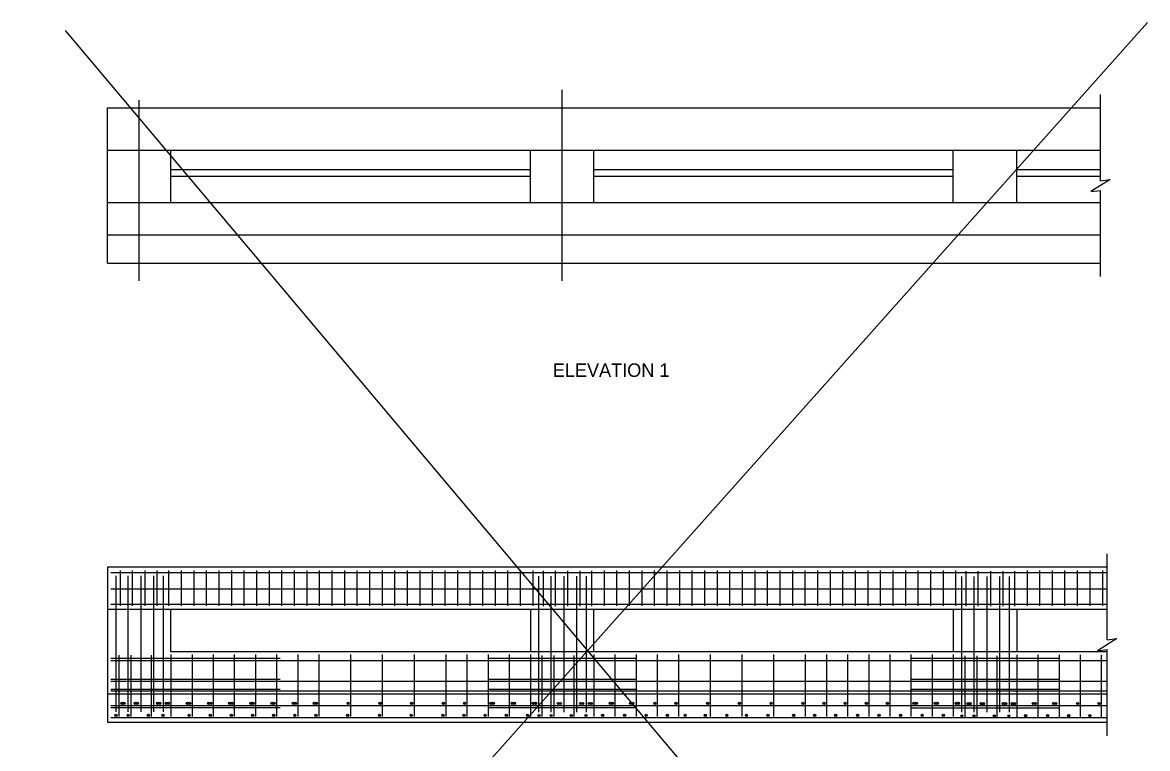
# Model space of a CAD drawing. Extents: x -870 to -769, y 451 to 512.
# Drawn here: x -869.72 to -843.12, y 474.62 to 491.79 of the extents above; entities that cross this region are included whole.
import ezdxf

# ---------------------------------------------------------------- set-up
doc = ezdxf.new("R2010")
doc.units = 0
for name, color, linetype in [('border_NO-PLOT', 7, 'Continuous'), ('str_Center-Line-A', 7, 'Continuous'), ('str_Concrete-A', 7, 'Continuous'), ('str_Reinforcement-A', 7, 'Continuous'), ('str_Reinforcement-B', 7, 'Continuous'), ('str_Reinforcement-C', 7, 'Continuous'), ('str_Reinforcement-D', 7, 'Continuous'), ('str_Reinforcement-H', 7, 'Continuous')]:
    doc.layers.add(name, color=color, linetype=linetype)

msp = doc.modelspace()

# ---------------------------------------------------------------- linework, layer by layer
at = {"layer": 'str_Center-Line-A'}
for p, q in [((-856.966, 485.673), (-856.966, 490.193)), ((-866.966, 485.673), (-866.966, 489.952))]:
    msp.add_line(p, q, dxfattribs=at)
at = {"layer": 'str_Concrete-A'}
for p, q in [((-844.237, 488.044), (-844.237, 490.083)), ((-867.716, 489.765), (-844.237, 489.765)), ((-867.716, 486.094), (-867.716, 489.765)), ((-867.716, 488.765), (-844.237, 488.765)), ((-866.216, 487.526), (-866.216, 488.765)), ((-857.716, 487.526), (-857.716, 488.765)), ((-856.216, 487.526), (-856.216, 488.765)), ((-847.716, 487.526), (-847.716, 488.765)), ((-846.216, 487.526), (-846.216, 488.765)), ((-866.216, 488.307), (-857.716, 488.307)), ((-866.216, 488.152), (-857.716, 488.152)), ((-856.216, 488.307), (-847.716, 488.307)), ((-856.216, 488.152), (-847.716, 488.152)), ((-846.216, 488.307), (-844.237, 488.307)), ((-846.216, 488.152), (-844.237, 488.152)), ((-844.237, 485.776), (-844.237, 487.815)), ((-867.716, 487.526), (-844.237, 487.526)), ((-867.716, 486.765), (-844.237, 486.765)), ((-867.716, 486.094), (-844.237, 486.094)), ((-844.081, 477.185), (-844.081, 479.224)), ((-867.716, 478.906), (-867.716, 475.24)), ((-844.081, 478.906), (-867.716, 478.906)), ((-866.216, 477.906), (-867.716, 477.906)), ((-866.216, 476.906), (-866.216, 477.906)), ((-844.081, 477.906), (-866.216, 477.906)), ((-857.716, 477.906), (-857.716, 476.901)), ((-856.216, 476.901), (-856.216, 477.906)), ((-847.716, 477.906), (-847.716, 476.896)), ((-846.216, 477.907), (-846.216, 476.896)), ((-844.081, 474.919), (-844.081, 476.959)), ((-844.081, 476.906), (-866.216, 476.906)), ((-867.716, 475.906), (-844.081, 475.906)), ((-867.716, 475.24), (-844.081, 475.24))]:
    msp.add_line(p, q, dxfattribs=at)
for points in [[(-844.237, 488.044), (-844.008, 488.072), (-844.465, 487.787), (-844.237, 487.815)], [(-844.081, 477.187), (-843.853, 477.216), (-844.31, 476.93), (-844.081, 476.959)]]:
    msp.add_lwpolyline(points, dxfattribs=at)
at = {"layer": 'str_Reinforcement-A'}
for centre, radius in [((-867.373, 475.687), 0.026), ((-867.373, 475.687), 0.0174), ((-867.373, 475.687), 0.00871), ((-867.321, 475.687), 0.026), ((-867.321, 475.687), 0.0174), ((-867.321, 475.687), 0.00871), ((-867.056, 475.687), 0.026), ((-867.056, 475.687), 0.0174), ((-867.056, 475.687), 0.00871), ((-867.004, 475.687), 0.026), ((-867.004, 475.687), 0.0174), ((-867.004, 475.687), 0.00871), ((-866.531, 475.687), 0.026), ((-866.531, 475.687), 0.0174), ((-866.531, 475.687), 0.00871), ((-866.479, 475.687), 0.026), ((-866.479, 475.687), 0.0174), ((-866.479, 475.687), 0.00871), ((-866.325, 475.687), 0.026), ((-866.325, 475.687), 0.0174), ((-866.325, 475.687), 0.00871), ((-866.273, 475.687), 0.026), ((-866.273, 475.687), 0.0174), ((-866.273, 475.687), 0.00871), ((-865.825, 475.687), 0.026), ((-865.825, 475.687), 0.0174), ((-865.825, 475.687), 0.00871), ((-865.773, 475.687), 0.026), ((-865.773, 475.687), 0.0174), ((-865.773, 475.687), 0.00871), ((-865.325, 475.687), 0.026), ((-865.325, 475.687), 0.0174), ((-865.325, 475.687), 0.00871), ((-865.273, 475.687), 0.026), ((-865.273, 475.687), 0.0174), ((-865.273, 475.687), 0.00871), ((-864.825, 475.687), 0.026), ((-864.825, 475.687), 0.0174), ((-864.825, 475.687), 0.00871), ((-864.773, 475.687), 0.026), ((-864.773, 475.687), 0.0174), ((-864.773, 475.687), 0.00871), ((-864.325, 475.687), 0.026), ((-864.325, 475.687), 0.0174), ((-864.325, 475.687), 0.00871), ((-864.273, 475.687), 0.026), ((-864.273, 475.687), 0.0174), ((-864.273, 475.687), 0.00871), ((-863.825, 475.687), 0.026), ((-863.825, 475.687), 0.0174), ((-863.825, 475.687), 0.00871), ((-863.773, 475.687), 0.026), ((-863.773, 475.687), 0.0174), ((-863.773, 475.687), 0.00871), ((-863.325, 475.687), 0.026), ((-863.325, 475.687), 0.0174), ((-863.325, 475.687), 0.00871), ((-863.273, 475.687), 0.026), ((-863.273, 475.687), 0.0174), ((-863.273, 475.687), 0.00871), ((-862.825, 475.687), 0.026), ((-862.825, 475.687), 0.0174), ((-862.825, 475.687), 0.00871), ((-862.773, 475.687), 0.026), ((-862.773, 475.687), 0.0174), ((-862.773, 475.687), 0.00871), ((-862.023, 475.687), 0.026), ((-862.023, 475.687), 0.0174), ((-862.023, 475.687), 0.00871), ((-861.273, 475.687), 0.026), ((-861.273, 475.687), 0.0174), ((-861.273, 475.687), 0.00871), ((-860.523, 475.687), 0.026), ((-860.523, 475.687), 0.0174), ((-860.523, 475.687), 0.00871), ((-859.773, 475.687), 0.026), ((-859.773, 475.687), 0.0174), ((-859.773, 475.687), 0.00871), ((-859.273, 475.687), 0.026), ((-859.273, 475.687), 0.0174), ((-859.273, 475.687), 0.00871), ((-858.645, 475.687), 0.026), ((-858.645, 475.687), 0.0174), ((-858.645, 475.687), 0.00871), ((-858.593, 475.687), 0.026), ((-858.593, 475.687), 0.0174), ((-858.593, 475.687), 0.00871), ((-858.145, 475.687), 0.026), ((-858.145, 475.687), 0.0174), ((-858.145, 475.687), 0.00871), ((-858.093, 475.687), 0.026), ((-858.093, 475.687), 0.0174), ((-858.093, 475.687), 0.00871), ((-857.644, 475.687), 0.026), ((-857.644, 475.687), 0.0174), ((-857.644, 475.687), 0.00871), ((-857.592, 475.687), 0.026), ((-857.592, 475.687), 0.0174), ((-857.592, 475.687), 0.00871), ((-857.056, 475.682), 0.026), ((-857.056, 475.682), 0.0174), ((-857.056, 475.682), 0.00871), ((-857.004, 475.682), 0.026), ((-857.004, 475.682), 0.0174), ((-857.004, 475.682), 0.00871), ((-856.531, 475.682), 0.026), ((-856.531, 475.682), 0.0174), ((-856.531, 475.682), 0.00871), ((-856.479, 475.682), 0.026), ((-856.479, 475.682), 0.0174), ((-856.479, 475.682), 0.00871), ((-856.325, 475.682), 0.026), ((-856.325, 475.682), 0.0174), ((-856.325, 475.682), 0.00871), ((-856.273, 475.682), 0.026), ((-856.273, 475.682), 0.0174), ((-856.273, 475.682), 0.00871), ((-855.827, 475.687), 0.026), ((-855.827, 475.687), 0.0174), ((-855.827, 475.687), 0.00871), ((-855.775, 475.687), 0.026), ((-855.775, 475.687), 0.0174), ((-855.775, 475.687), 0.00871), ((-855.346, 475.687), 0.026), ((-855.346, 475.687), 0.0174), ((-855.346, 475.687), 0.00871), ((-855.294, 475.687), 0.026), ((-855.294, 475.687), 0.0174), ((-855.294, 475.687), 0.00871), ((-854.773, 475.687), 0.026), ((-854.773, 475.687), 0.0174), ((-854.773, 475.687), 0.00871), ((-854.273, 475.687), 0.026), ((-854.273, 475.687), 0.0174), ((-854.273, 475.687), 0.00871), ((-853.523, 475.687), 0.026), ((-853.523, 475.687), 0.0174), ((-853.523, 475.687), 0.00871), ((-852.773, 475.687), 0.026), ((-852.773, 475.687), 0.0174), ((-852.773, 475.687), 0.00871), ((-852.023, 475.687), 0.026), ((-852.023, 475.687), 0.0174), ((-852.023, 475.687), 0.00871), ((-851.273, 475.687), 0.026), ((-851.273, 475.687), 0.0174), ((-851.273, 475.687), 0.00871), ((-850.773, 475.687), 0.026), ((-850.773, 475.687), 0.0174), ((-850.773, 475.687), 0.00871), ((-850.273, 475.687), 0.026), ((-850.273, 475.687), 0.0174), ((-850.273, 475.687), 0.00871), ((-849.773, 475.687), 0.026), ((-849.773, 475.687), 0.0174), ((-849.773, 475.687), 0.00871), ((-849.273, 475.687), 0.026), ((-849.273, 475.687), 0.0174), ((-849.273, 475.687), 0.00871), ((-848.644, 475.687), 0.026), ((-848.644, 475.687), 0.0174), ((-848.644, 475.687), 0.00871), ((-848.592, 475.687), 0.026), ((-848.592, 475.687), 0.0174), ((-848.592, 475.687), 0.00871), ((-848.144, 475.687), 0.026), ((-848.144, 475.687), 0.0174), ((-848.144, 475.687), 0.00871), ((-848.092, 475.687), 0.026), ((-848.092, 475.687), 0.0174), ((-848.092, 475.687), 0.00871), ((-847.644, 475.687), 0.026), ((-847.644, 475.687), 0.0174), ((-847.644, 475.687), 0.00871), ((-847.592, 475.687), 0.026), ((-847.592, 475.687), 0.0174), ((-847.592, 475.687), 0.00871), ((-847.373, 475.676), 0.026), ((-847.373, 475.676), 0.0174), ((-847.373, 475.676), 0.00871), ((-847.321, 475.676), 0.026), ((-847.321, 475.676), 0.0174), ((-847.321, 475.676), 0.00871), ((-847.056, 475.676), 0.026), ((-847.056, 475.676), 0.0174), ((-847.056, 475.676), 0.00871), ((-847.004, 475.676), 0.026), ((-847.004, 475.676), 0.0174), ((-847.004, 475.676), 0.00871), ((-846.531, 475.676), 0.026), ((-846.531, 475.676), 0.0174), ((-846.531, 475.676), 0.00871), ((-846.479, 475.676), 0.026), ((-846.479, 475.676), 0.0174), ((-846.479, 475.676), 0.00871), ((-846.325, 475.676), 0.026), ((-846.325, 475.676), 0.0174), ((-846.325, 475.676), 0.00871), ((-846.273, 475.676), 0.026), ((-846.273, 475.676), 0.0174), ((-846.273, 475.676), 0.00871), ((-845.827, 475.681), 0.026), ((-845.827, 475.681), 0.0174), ((-845.827, 475.681), 0.00871), ((-845.775, 475.681), 0.026), ((-845.775, 475.681), 0.0174), ((-845.775, 475.681), 0.00871), ((-845.346, 475.681), 0.026), ((-845.346, 475.681), 0.0174), ((-845.346, 475.681), 0.00871), ((-845.294, 475.681), 0.026), ((-845.294, 475.681), 0.0174), ((-845.294, 475.681), 0.00871), ((-844.773, 475.681), 0.026), ((-844.773, 475.681), 0.0174), ((-844.773, 475.681), 0.00871), ((-844.273, 475.681), 0.026), ((-844.273, 475.681), 0.0174), ((-844.273, 475.681), 0.00871), ((-867.513, 475.401), 0.026), ((-867.513, 475.401), 0.0174), ((-867.513, 475.401), 0.00871), ((-867.225, 475.401), 0.026), ((-867.225, 475.401), 0.0174), ((-867.225, 475.401), 0.00871), ((-866.748, 475.401), 0.026), ((-866.748, 475.401), 0.0174), ((-866.748, 475.401), 0.00871), ((-866.402, 475.401), 0.026), ((-866.402, 475.401), 0.0174), ((-866.402, 475.401), 0.00871), ((-865.784, 475.401), 0.026), ((-865.784, 475.401), 0.0174), ((-865.784, 475.401), 0.00871), ((-865.284, 475.401), 0.026), ((-865.284, 475.401), 0.0174), ((-865.284, 475.401), 0.00871), ((-864.784, 475.401), 0.026), ((-864.784, 475.401), 0.0174), ((-864.784, 475.401), 0.00871), ((-864.284, 475.401), 0.026), ((-864.284, 475.401), 0.0174), ((-864.284, 475.401), 0.00871), ((-863.784, 475.401), 0.026), ((-863.784, 475.401), 0.0174), ((-863.784, 475.401), 0.00871), ((-863.284, 475.401), 0.026), ((-863.284, 475.401), 0.0174), ((-863.284, 475.401), 0.00871), ((-862.784, 475.401), 0.026), ((-862.784, 475.401), 0.0174), ((-862.784, 475.401), 0.00871), ((-862.034, 475.401), 0.026), ((-862.034, 475.401), 0.0174), ((-862.034, 475.401), 0.00871), ((-861.284, 475.401), 0.026), ((-861.284, 475.401), 0.0174), ((-861.284, 475.401), 0.00871), ((-860.534, 475.401), 0.026), ((-860.534, 475.401), 0.0174), ((-860.534, 475.401), 0.00871), ((-859.784, 475.401), 0.026), ((-859.784, 475.401), 0.0174), ((-859.784, 475.401), 0.00871), ((-859.284, 475.401), 0.026), ((-859.284, 475.401), 0.0174), ((-859.284, 475.401), 0.00871), ((-858.784, 475.401), 0.026), ((-858.784, 475.401), 0.0174), ((-858.784, 475.401), 0.00871), ((-858.284, 475.401), 0.026), ((-858.284, 475.401), 0.0174), ((-858.284, 475.401), 0.00871), ((-857.784, 475.401), 0.026), ((-857.784, 475.401), 0.0174), ((-857.784, 475.401), 0.00871), ((-857.513, 475.396), 0.026), ((-857.513, 475.396), 0.0174), ((-857.513, 475.396), 0.00871), ((-857.225, 475.396), 0.026), ((-857.225, 475.396), 0.0174), ((-857.225, 475.396), 0.00871), ((-856.748, 475.396), 0.026), ((-856.748, 475.396), 0.0174), ((-856.748, 475.396), 0.00871), ((-856.402, 475.396), 0.026), ((-856.402, 475.396), 0.0174), ((-856.402, 475.396), 0.00871), ((-856.005, 475.401), 0.026), ((-856.005, 475.401), 0.0174), ((-856.005, 475.401), 0.00871), ((-855.487, 475.401), 0.026), ((-855.487, 475.401), 0.0174), ((-855.487, 475.401), 0.00871), ((-854.978, 475.401), 0.026), ((-854.978, 475.401), 0.0174), ((-854.978, 475.401), 0.00871), ((-854.477, 475.401), 0.026), ((-854.477, 475.401), 0.0174), ((-854.477, 475.401), 0.00871), ((-854.055, 475.401), 0.026), ((-854.055, 475.401), 0.0174), ((-854.055, 475.401), 0.00871), ((-853.58, 475.401), 0.026), ((-853.58, 475.401), 0.0174), ((-853.58, 475.401), 0.00871), ((-853.071, 475.401), 0.026), ((-853.071, 475.401), 0.0174), ((-853.071, 475.401), 0.00871), ((-852.605, 475.401), 0.026), ((-852.605, 475.401), 0.0174), ((-852.605, 475.401), 0.00871), ((-852.096, 475.401), 0.026), ((-852.096, 475.401), 0.0174), ((-852.096, 475.401), 0.00871), ((-851.49, 475.401), 0.026), ((-851.49, 475.401), 0.0174), ((-851.49, 475.401), 0.00871), ((-850.995, 475.401), 0.026), ((-850.995, 475.401), 0.0174), ((-850.995, 475.401), 0.00871), ((-850.495, 475.401), 0.026), ((-850.495, 475.401), 0.0174), ((-850.495, 475.401), 0.00871), ((-849.977, 475.401), 0.026), ((-849.977, 475.401), 0.0174), ((-849.977, 475.401), 0.00871), ((-849.471, 475.401), 0.026), ((-849.471, 475.401), 0.0174), ((-849.471, 475.401), 0.00871), ((-848.962, 475.401), 0.026), ((-848.962, 475.401), 0.0174), ((-848.962, 475.401), 0.00871), ((-848.453, 475.401), 0.026), ((-848.453, 475.401), 0.0174), ((-848.453, 475.401), 0.00871), ((-847.953, 475.401), 0.026), ((-847.953, 475.401), 0.0174), ((-847.953, 475.401), 0.00871), ((-847.513, 475.39), 0.026), ((-847.513, 475.39), 0.0174), ((-847.513, 475.39), 0.00871), ((-847.225, 475.39), 0.026), ((-847.225, 475.39), 0.0174), ((-847.225, 475.39), 0.00871), ((-846.748, 475.39), 0.026), ((-846.748, 475.39), 0.0174), ((-846.748, 475.39), 0.00871), ((-846.402, 475.39), 0.026), ((-846.402, 475.39), 0.0174), ((-846.402, 475.39), 0.00871), ((-846.005, 475.395), 0.026), ((-846.005, 475.395), 0.0174), ((-846.005, 475.395), 0.00871), ((-845.487, 475.395), 0.026), ((-845.487, 475.395), 0.0174), ((-845.487, 475.395), 0.00871), ((-844.987, 475.395), 0.026), ((-844.987, 475.395), 0.0174), ((-844.987, 475.395), 0.00871), ((-844.487, 475.395), 0.026), ((-844.487, 475.395), 0.0174), ((-844.487, 475.395), 0.00871)]:
    msp.add_circle(centre, radius, dxfattribs=at)
at = {"layer": 'str_Reinforcement-B'}
for p, q in [((-867.417, 478.823), (-867.417, 477.99)), ((-867.134, 478.823), (-867.134, 477.99)), ((-866.835, 478.823), (-866.835, 477.99)), ((-866.548, 478.823), (-866.548, 477.99)), ((-866.271, 478.823), (-866.271, 477.99)), ((-865.973, 478.823), (-865.973, 477.99)), ((-865.676, 478.823), (-865.676, 477.99)), ((-865.38, 478.823), (-865.38, 477.99)), ((-865.083, 478.823), (-865.083, 477.99)), ((-864.786, 478.823), (-864.786, 477.99)), ((-864.489, 478.823), (-864.489, 477.99)), ((-864.192, 478.823), (-864.192, 477.99)), ((-863.895, 478.823), (-863.895, 477.99)), ((-863.598, 478.823), (-863.598, 477.99)), ((-863.301, 478.823), (-863.301, 477.99)), ((-863.004, 478.823), (-863.004, 477.99)), ((-862.708, 478.823), (-862.708, 477.99)), ((-862.411, 478.823), (-862.411, 477.99)), ((-862.114, 478.823), (-862.114, 477.99)), ((-861.817, 478.823), (-861.817, 477.99)), ((-861.52, 478.823), (-861.52, 477.99)), ((-861.223, 478.823), (-861.223, 477.99)), ((-860.926, 478.823), (-860.926, 477.99)), ((-860.629, 478.823), (-860.629, 477.99)), ((-860.333, 478.823), (-860.333, 477.99)), ((-860.036, 478.823), (-860.036, 477.99)), ((-859.739, 478.823), (-859.739, 477.99)), ((-859.442, 478.823), (-859.442, 477.99)), ((-859.145, 478.823), (-859.145, 477.99)), ((-858.848, 478.823), (-858.848, 477.99)), ((-858.551, 478.823), (-858.551, 477.99)), ((-858.254, 478.823), (-858.254, 477.99)), ((-857.958, 478.823), (-857.958, 477.99)), ((-857.661, 478.823), (-857.661, 477.99)), ((-857.416, 478.818), (-857.416, 477.985)), ((-857.133, 478.818), (-857.133, 477.985)), ((-856.835, 478.818), (-856.835, 477.985)), ((-856.547, 478.818), (-856.547, 477.985)), ((-856.271, 478.818), (-856.271, 477.985)), ((-855.973, 478.823), (-855.973, 477.99)), ((-855.676, 478.823), (-855.676, 477.99)), ((-855.379, 478.823), (-855.379, 477.99)), ((-855.083, 478.823), (-855.083, 477.99)), ((-854.786, 478.823), (-854.786, 477.99)), ((-854.489, 478.823), (-854.489, 477.99)), ((-854.192, 478.823), (-854.192, 477.99)), ((-853.895, 478.823), (-853.895, 477.99)), ((-853.598, 478.823), (-853.598, 477.99)), ((-853.301, 478.823), (-853.301, 477.99)), ((-853.004, 478.823), (-853.004, 477.99)), ((-852.708, 478.823), (-852.708, 477.99)), ((-852.411, 478.823), (-852.411, 477.99)), ((-852.114, 478.823), (-852.114, 477.99)), ((-851.817, 478.823), (-851.817, 477.99)), ((-851.52, 478.823), (-851.52, 477.99)), ((-851.223, 478.823), (-851.223, 477.99)), ((-850.926, 478.823), (-850.926, 477.99)), ((-850.629, 478.823), (-850.629, 477.99)), ((-850.332, 478.823), (-850.332, 477.99)), ((-850.036, 478.823), (-850.036, 477.99)), ((-849.739, 478.823), (-849.739, 477.99)), ((-849.442, 478.823), (-849.442, 477.99)), ((-849.145, 478.823), (-849.145, 477.99)), ((-848.848, 478.823), (-848.848, 477.99)), ((-848.551, 478.823), (-848.551, 477.99)), ((-848.254, 478.823), (-848.254, 477.99)), ((-847.957, 478.823), (-847.957, 477.99)), ((-847.661, 478.823), (-847.661, 477.99)), ((-847.417, 478.812), (-847.417, 477.979)), ((-847.134, 478.812), (-847.134, 477.979)), ((-846.835, 478.812), (-846.835, 477.979)), ((-846.548, 478.812), (-846.548, 477.979)), ((-846.271, 478.812), (-846.271, 477.979)), ((-845.973, 478.823), (-845.973, 477.99)), ((-845.676, 478.823), (-845.676, 477.99)), ((-845.379, 478.823), (-845.379, 477.99)), ((-845.083, 478.823), (-845.083, 477.99)), ((-844.786, 478.823), (-844.786, 477.99)), ((-844.489, 478.823), (-844.489, 477.99)), ((-844.192, 478.823), (-844.192, 477.99))]:
    msp.add_line(p, q, dxfattribs=at)
at = {"layer": 'str_Reinforcement-C'}
for p, q in [((-867.513, 475.484), (-867.513, 478.698)), ((-867.226, 475.484), (-867.226, 478.698)), ((-866.916, 475.484), (-866.916, 478.698)), ((-866.617, 475.484), (-866.617, 478.698)), ((-866.388, 475.484), (-866.388, 478.698)), ((-857.513, 475.479), (-857.513, 478.693)), ((-857.226, 475.479), (-857.226, 478.693)), ((-856.916, 475.479), (-856.916, 478.693)), ((-856.617, 475.479), (-856.617, 478.693)), ((-856.388, 475.479), (-856.388, 478.693)), ((-847.513, 475.473), (-847.513, 478.687)), ((-847.226, 475.473), (-847.226, 478.687)), ((-846.916, 475.473), (-846.916, 478.687)), ((-846.617, 475.473), (-846.617, 478.687)), ((-846.388, 475.473), (-846.388, 478.687))]:
    msp.add_line(p, q, dxfattribs=at)
at = {"layer": 'str_Reinforcement-D'}
for p, q in [((-869.724, 461.944), (-843.124, 491.787)), ((-868.715, 491.597), (-843.376, 461.502))]:
    msp.add_line(p, q, dxfattribs=at)
at = {"layer": 'str_Reinforcement-H'}
for p, q in [((-867.633, 478.781), (-844.081, 478.781)), ((-867.633, 478.392), (-844.081, 478.392)), ((-867.633, 478.031), (-844.081, 478.031)), ((-867.633, 476.752), (-863.633, 476.752)), ((-867.633, 476.7), (-844.081, 476.7)), ((-867.445, 476.82), (-867.445, 475.375)), ((-867.159, 476.82), (-867.159, 475.375)), ((-866.685, 476.82), (-866.685, 475.375)), ((-866.216, 476.841), (-866.216, 475.375)), ((-865.716, 476.841), (-865.716, 475.375)), ((-865.216, 476.841), (-865.216, 475.375)), ((-864.716, 476.841), (-864.716, 475.375)), ((-864.216, 476.841), (-864.216, 475.375)), ((-863.716, 476.841), (-863.716, 475.375)), ((-863.216, 476.841), (-863.216, 475.375)), ((-862.716, 476.841), (-862.716, 475.375)), ((-861.966, 476.841), (-861.966, 475.375)), ((-861.216, 476.841), (-861.216, 475.375)), ((-860.466, 476.841), (-860.466, 475.375)), ((-859.716, 476.841), (-859.716, 475.375)), ((-859.216, 476.841), (-859.216, 475.375)), ((-858.716, 476.841), (-858.716, 475.375)), ((-858.716, 476.752), (-855.216, 476.752)), ((-858.216, 476.841), (-858.216, 475.375)), ((-857.716, 476.841), (-857.716, 475.375)), ((-857.445, 476.815), (-857.445, 475.37)), ((-857.159, 476.815), (-857.159, 475.37)), ((-856.685, 476.815), (-856.685, 475.37)), ((-856.216, 476.841), (-856.216, 475.375)), ((-855.716, 476.841), (-855.716, 475.375)), ((-855.216, 476.841), (-855.216, 475.375)), ((-854.716, 476.841), (-854.716, 475.375)), ((-854.216, 476.841), (-854.216, 475.375)), ((-853.466, 476.841), (-853.466, 475.375)), ((-852.716, 476.841), (-852.716, 475.375)), ((-851.966, 476.841), (-851.966, 475.375)), ((-851.216, 476.841), (-851.216, 475.375)), ((-850.716, 476.841), (-850.716, 475.375)), ((-850.216, 476.841), (-850.216, 475.375)), ((-849.716, 476.841), (-849.716, 475.375)), ((-849.216, 476.841), (-849.216, 475.375)), ((-848.716, 476.841), (-848.716, 475.375)), ((-848.716, 476.75), (-845.216, 476.75)), ((-848.216, 476.841), (-848.216, 475.375)), ((-847.716, 476.841), (-847.716, 475.375)), ((-847.445, 476.809), (-847.445, 475.364)), ((-847.159, 476.809), (-847.159, 475.364)), ((-846.685, 476.809), (-846.685, 475.364)), ((-846.216, 476.835), (-846.216, 475.369)), ((-845.716, 476.835), (-845.716, 475.369)), ((-845.216, 476.835), (-845.216, 475.369)), ((-844.716, 476.835), (-844.716, 475.369)), ((-844.216, 476.835), (-844.216, 475.369)), ((-867.633, 476.259), (-863.633, 476.259)), ((-867.633, 476.207), (-844.081, 476.207)), ((-858.716, 476.259), (-855.216, 476.259)), ((-848.716, 476.256), (-845.216, 476.256)), ((-867.633, 476.022), (-863.633, 476.022)), ((-844.081, 475.97), (-867.633, 475.97)), ((-858.716, 476.022), (-855.216, 476.022)), ((-848.716, 476.019), (-845.216, 476.019)), ((-867.633, 475.635), (-844.081, 475.635)), ((-867.633, 475.583), (-863.633, 475.583)), ((-867.633, 475.349), (-844.081, 475.349)), ((-858.716, 475.583), (-855.216, 475.583)), ((-848.716, 475.58), (-845.216, 475.58))]:
    msp.add_line(p, q, dxfattribs=at)

# ---------------------------------------------------------------- texts
at = {"layer": 'border_NO-PLOT'}
msp.add_text('ELEVATION 1', height=0.32, dxfattribs=at).set_placement((-857.186, 483.405))

doc.saveas('drawing.dxf')
